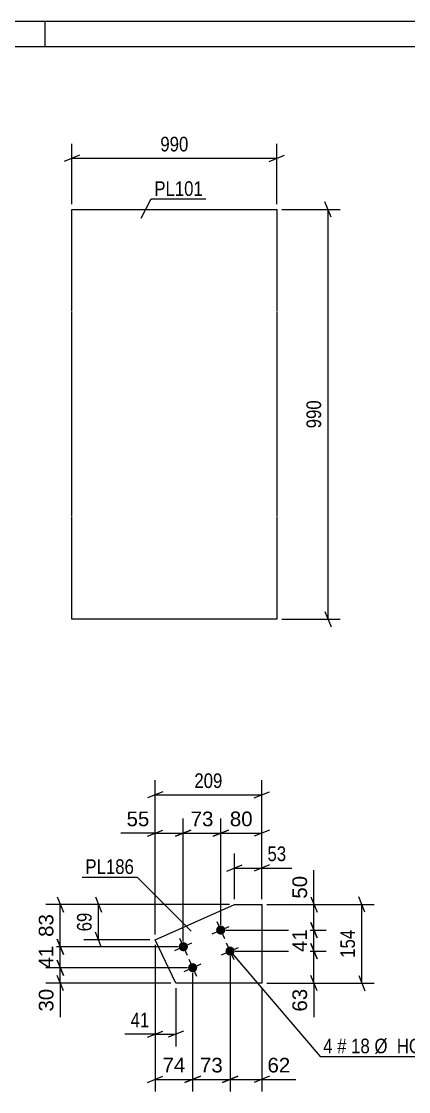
# Model space of a CAD drawing. Header units: millimetres. Extents: x 0 to 594, y 0 to 420.
# Drawn here: x 169.3 to 245.1, y 210.6 to 420 of the extents above; entities that cross this region are included whole.
import ezdxf

# ---------------------------------------------------------------- set-up
doc = ezdxf.new("R2010")
doc.units = ezdxf.units.MM
doc.styles.add('Arial', font='ARIAL.TTF', dxfattribs={"height": 0.2})
doc.styles.add('Arial Narrow', font='ARIALN.TTF', dxfattribs={"height": 0.2})

# ---------------------------------------------------------------- blocks, each defined once
blk = doc.blocks.new('Unknown-284856564-1134')
at = {"color": 5, "linetype": 'Continuous'}
for p, q in [((594, 420), (0, 420)), ((174, 415), (174, 420)), ((589, 415), (5, 415))]:
    blk.add_line(p, q, dxfattribs=at)
blk = doc.blocks.new('Part-284856564-7126 - 7125')
at = {"color": 2, "linetype": 'Continuous'}
for p, q in [((179.2, 363.21), (179.2, 383.21)), ((179.2, 383.21), (199.2, 383.21)), ((199.3, 383.21), (219.3, 383.21)), ((219.3, 383.21), (219.3, 363.21)), ((179.2, 323.11), (179.2, 363.11)), ((219.3, 363.11), (219.3, 323.11)), ((179.2, 303.01), (179.2, 323.01)), ((219.3, 323.01), (219.3, 303.01)), ((199.2, 303.01), (179.2, 303.01)), ((219.3, 303.01), (199.3, 303.01))]:
    blk.add_line(p, q, dxfattribs=at)
blk = doc.blocks.new('Part-284856564-7234 - 7233')
at = {"color": 2, "linetype": 'Continuous'}
for p, q in [((195.47, 240.29), (211.01, 247.2)), ((211.01, 247.2), (216.33, 247.2)), ((216.33, 247.2), (216.33, 231.8)), ((199.56, 231.8), (195.47, 240.29)), ((216.33, 231.8), (199.56, 231.8))]:
    blk.add_line(p, q, dxfattribs=at)
blk = doc.blocks.new('Bolt-284856564-7235 - 7233')
at = {"linetype": 'Continuous'}
for points in [[(209.14, 242.54, -1), (207.49, 241.81, -1)], [(201.83, 239.29, -1), (200.18, 238.56, -1)], [(210.97, 238.42, -1), (209.32, 237.69, -1)], [(203.65, 235.18, -1), (202.01, 234.45, -1)]]:
    blk.add_hatch(color=1, dxfattribs=at).paths.add_polyline_path(points)
at = {"color": 1, "linetype": 'Continuous'}
for p, q in [((207.58, 243.82), (209.05, 240.53)), ((206.67, 241.44), (209.96, 242.9)), ((199.36, 238.19), (202.65, 239.65)), ((200.27, 240.57), (201.74, 237.28)), ((208.5, 237.33), (211.79, 238.79)), ((209.41, 239.7), (210.87, 236.41)), ((201.19, 234.08), (204.48, 235.54)), ((202.1, 236.46), (203.56, 233.17))]:
    blk.add_line(p, q, dxfattribs=at)
blk = doc.blocks.new('StraightDimension-284856564-7578 - 7125')
at = {"color": 7, "linetype": 'Continuous'}
for p, q in [((179.2, 384.21), (179.2, 396.06)), ((219.3, 384.21), (219.3, 396.06)), ((180.7, 393.81), (177.7, 392.61)), ((217.8, 392.61), (220.8, 393.81)), ((179.2, 393.21), (219.3, 393.21))]:
    blk.add_line(p, q, dxfattribs=at)
at = {"color": 0}
blk.add_wipeout([(202.6, 393.96), (202.6, 398.16), (195.91, 398.16), (195.91, 393.96)], dxfattribs=at)
at = {"color": 3, "style": 'Arial Narrow'}
blk.add_text('990', height=2.863, dxfattribs=at).set_placement((196.51, 394.56))
blk = doc.blocks.new('StraightDimension-284856564-7574 - 7125')
at = {"color": 7, "linetype": 'Continuous'}
for p, q in [((229.9, 381.71), (228.7, 384.71)), ((220.3, 383.21), (231.7, 383.21)), ((229.3, 303.01), (229.3, 383.21)), ((228.7, 304.51), (229.9, 301.51)), ((220.3, 303.01), (231.7, 303.01))]:
    blk.add_line(p, q, dxfattribs=at)
at = {"color": 0}
blk.add_wipeout([(228.55, 346.46), (224.35, 346.46), (224.35, 339.77), (228.55, 339.77)], dxfattribs=at)
at = {"color": 3, "style": 'Arial Narrow'}
blk.add_text('990', height=2.863, rotation=90.0002, dxfattribs=at).set_placement((227.95, 340.37))
blk = doc.blocks.new('StraightDimension-284856564-7816 - 7233')
at = {"color": 7, "linetype": 'Continuous'}
for p, q in [((211.01, 248.2), (211.01, 257.17)), ((216.33, 248.2), (216.33, 257.17)), ((209.51, 253.72), (212.51, 254.92)), ((211.01, 254.32), (216.33, 254.32)), ((217.83, 254.92), (214.83, 253.72))]:
    blk.add_line(p, q, dxfattribs=at)
at = {"color": 0}
blk.add_wipeout([(221.71, 255.07), (221.71, 259.27), (216.86, 259.27), (216.86, 255.07)], dxfattribs=at)
at = {"color": 7, "linetype": 'Continuous'}
blk.add_line((216.33, 254.32), (222.24, 254.32), dxfattribs=at)
blk.add_line((216.33, 254.32), (222.24, 254.32), dxfattribs=at)
at = {"color": 3, "style": 'Arial Narrow'}
blk.add_text('53', height=2.863, dxfattribs=at).set_placement((217.46, 255.67))
blk = doc.blocks.new('StraightDimension-284856564-7864 - 7233')
at = {"color": 7, "linetype": 'Continuous'}
for p, q in [((195.47, 241.29), (195.47, 271.48)), ((216.33, 248.2), (216.33, 271.48)), ((196.97, 269.23), (193.97, 268.03)), ((195.47, 268.63), (216.33, 268.63)), ((214.83, 268.03), (217.83, 269.23))]:
    blk.add_line(p, q, dxfattribs=at)
at = {"color": 0}
blk.add_wipeout([(209.24, 269.38), (209.24, 273.58), (202.56, 273.58), (202.56, 269.38)], dxfattribs=at)
at = {"color": 3, "style": 'Arial Narrow'}
blk.add_text('209', height=2.863, dxfattribs=at).set_placement((203.16, 269.98))
blk = doc.blocks.new('StraightDimension-284856564-10279 - 7233')
at = {"color": 7, "linetype": 'Continuous'}
for p, q in [((225.95, 239.56), (227.15, 236.56)), ((211.14, 238.06), (228.95, 238.06)), ((226.55, 231.8), (226.55, 238.06)), ((227.15, 230.3), (225.95, 233.3)), ((217.33, 231.8), (228.95, 231.8))]:
    blk.add_line(p, q, dxfattribs=at)
at = {"color": 0}
blk.add_wipeout([(225.8, 231.27), (221.6, 231.27), (221.6, 225.62), (225.8, 225.62)], dxfattribs=at)
at = {"color": 7, "linetype": 'Continuous'}
blk.add_line((226.55, 231.8), (226.55, 225.1), dxfattribs=at)
blk.add_line((226.55, 231.8), (226.55, 225.1), dxfattribs=at)
at = {"color": 3, "style": 'Arial'}
blk.add_text('63', height=2.865, rotation=90.0002, dxfattribs=at).set_placement((225.2, 226.22))
blk = doc.blocks.new('StraightDimension-284856564-10301 - 7233')
at = {"color": 7, "linetype": 'Continuous'}
for p, q in [((210.14, 237.06), (210.14, 210.56)), ((216.33, 230.8), (216.33, 210.56)), ((208.64, 212.36), (211.64, 213.56)), ((210.14, 212.96), (216.33, 212.96)), ((217.83, 213.56), (214.83, 212.36))]:
    blk.add_line(p, q, dxfattribs=at)
at = {"color": 0}
blk.add_wipeout([(222.5, 213.71), (222.5, 217.91), (216.86, 217.91), (216.86, 213.71)], dxfattribs=at)
at = {"color": 7, "linetype": 'Continuous'}
blk.add_line((216.33, 212.96), (223.03, 212.96), dxfattribs=at)
blk.add_line((216.33, 212.96), (223.03, 212.96), dxfattribs=at)
at = {"color": 3, "style": 'Arial'}
blk.add_text('62', height=2.865, dxfattribs=at).set_placement((217.46, 214.31))
blk = doc.blocks.new('StraightDimension-284856564-7820 - 7233')
at = {"color": 7, "linetype": 'Continuous'}
for p, q in [((195.47, 239.29), (195.47, 219.4)), ((199.56, 230.8), (199.56, 219.4)), ((193.97, 221.2), (196.97, 222.4)), ((201.06, 222.4), (198.06, 221.2)), ((195.47, 221.8), (199.56, 221.8))]:
    blk.add_line(p, q, dxfattribs=at)
at = {"color": 0}
blk.add_wipeout([(194.95, 222.55), (194.95, 226.75), (190.09, 226.75), (190.09, 222.55)], dxfattribs=at)
at = {"color": 7, "linetype": 'Continuous'}
blk.add_line((195.47, 221.8), (189.56, 221.8), dxfattribs=at)
blk.add_line((195.47, 221.8), (189.56, 221.8), dxfattribs=at)
at = {"color": 3, "style": 'Arial Narrow'}
blk.add_text('41', height=2.863, dxfattribs=at).set_placement((190.69, 223.15))
blk = doc.blocks.new('StraightDimension-284856564-7812 - 7233')
at = {"color": 7, "linetype": 'Continuous'}
for p, q in [((217.33, 247.2), (238.31, 247.2)), ((236.51, 245.7), (235.31, 248.7)), ((235.91, 231.8), (235.91, 247.2)), ((235.31, 233.3), (236.51, 230.3)), ((217.33, 231.8), (238.31, 231.8))]:
    blk.add_line(p, q, dxfattribs=at)
at = {"color": 0}
blk.add_wipeout([(235.16, 242.84), (230.96, 242.84), (230.96, 236.15), (235.16, 236.15)], dxfattribs=at)
at = {"color": 3, "style": 'Arial Narrow'}
blk.add_text('154', height=2.863, rotation=90.0002, dxfattribs=at).set_placement((234.56, 236.75))
blk = doc.blocks.new('StraightDimension-284856564-10219 - 7233')
at = {"color": 7, "linetype": 'Continuous'}
for p, q in [((195.47, 241.29), (195.47, 264)), ((201, 239.92), (201, 264)), ((193.97, 260.55), (196.97, 261.75)), ((195.47, 261.15), (201, 261.15)), ((202.5, 261.75), (199.5, 260.55))]:
    blk.add_line(p, q, dxfattribs=at)
at = {"color": 0}
blk.add_wipeout([(194.95, 261.9), (194.95, 266.1), (189.3, 266.1), (189.3, 261.9)], dxfattribs=at)
at = {"color": 7, "linetype": 'Continuous'}
blk.add_line((195.47, 261.15), (188.77, 261.15), dxfattribs=at)
blk.add_line((195.47, 261.15), (188.77, 261.15), dxfattribs=at)
at = {"color": 3, "style": 'Arial'}
blk.add_text('55', height=2.865, dxfattribs=at).set_placement((189.9, 262.5))
blk = doc.blocks.new('StraightDimension-284856564-7806 - 7233')
at = {"color": 7, "linetype": 'Continuous'}
for p, q in [((210.01, 247.2), (181.57, 247.2)), ((183.82, 248.7), (185.02, 245.7)), ((184.42, 240.29), (184.42, 247.2)), ((185.02, 238.79), (183.82, 241.79)), ((194.47, 240.29), (181.57, 240.29))]:
    blk.add_line(p, q, dxfattribs=at)
at = {"color": 0}
blk.add_wipeout([(183.67, 246.17), (179.47, 246.17), (179.47, 241.32), (183.67, 241.32)], dxfattribs=at)
at = {"color": 3, "style": 'Arial Narrow'}
blk.add_text('69', height=2.863, rotation=90.0002, dxfattribs=at).set_placement((183.07, 241.92))
blk = doc.blocks.new('StraightDimension-284856564-10217 - 7233')
at = {"color": 7, "linetype": 'Continuous'}
for p, q in [((208.32, 243.17), (208.32, 264)), ((216.33, 248.2), (216.33, 264)), ((206.82, 260.55), (209.82, 261.75)), ((208.32, 261.15), (216.33, 261.15)), ((217.83, 261.75), (214.83, 260.55))]:
    blk.add_line(p, q, dxfattribs=at)
at = {"color": 0}
blk.add_wipeout([(215.15, 261.9), (215.15, 266.1), (209.5, 266.1), (209.5, 261.9)], dxfattribs=at)
at = {"color": 3, "style": 'Arial'}
blk.add_text('80', height=2.865, dxfattribs=at).set_placement((210.1, 262.5))
blk = doc.blocks.new('StraightDimension-284856564-10218 - 7233')
at = {"color": 7, "linetype": 'Continuous'}
for p, q in [((201, 239.92), (201, 264)), ((208.32, 243.17), (208.32, 264)), ((199.5, 260.55), (202.5, 261.75)), ((201, 261.15), (208.32, 261.15)), ((209.82, 261.75), (206.82, 260.55))]:
    blk.add_line(p, q, dxfattribs=at)
at = {"color": 0}
blk.add_wipeout([(207.48, 261.9), (207.48, 266.1), (201.84, 266.1), (201.84, 261.9)], dxfattribs=at)
at = {"color": 3, "style": 'Arial'}
blk.add_text('73', height=2.865, dxfattribs=at).set_placement((202.44, 262.5))
blk = doc.blocks.new('StraightDimension-284856564-10246 - 7233')
at = {"color": 7, "linetype": 'Continuous'}
for p, q in [((210.01, 247.2), (174.09, 247.2)), ((176.34, 248.7), (177.54, 245.7)), ((176.94, 238.92), (176.94, 247.2)), ((200, 238.92), (174.09, 238.92)), ((177.54, 237.42), (176.34, 240.42))]:
    blk.add_line(p, q, dxfattribs=at)
at = {"color": 0}
blk.add_wipeout([(176.19, 245.88), (171.99, 245.88), (171.99, 240.24), (176.19, 240.24)], dxfattribs=at)
at = {"color": 3, "style": 'Arial'}
blk.add_text('83', height=2.865, rotation=90.0002, dxfattribs=at).set_placement((175.59, 240.84))
blk = doc.blocks.new('StraightDimension-284856564-10247 - 7233')
at = {"color": 7, "linetype": 'Continuous'}
for p, q in [((200, 238.92), (174.09, 238.92)), ((176.34, 240.42), (177.54, 237.42)), ((176.94, 234.81), (176.94, 238.92)), ((201.83, 234.81), (174.09, 234.81)), ((177.54, 233.31), (176.34, 236.31))]:
    blk.add_line(p, q, dxfattribs=at)
at = {"color": 0}
blk.add_wipeout([(176.19, 239.69), (171.99, 239.69), (171.99, 234.04), (176.19, 234.04)], dxfattribs=at)
at = {"color": 3, "style": 'Arial'}
blk.add_text('41', height=2.865, rotation=90.0002, dxfattribs=at).set_placement((175.59, 234.64))
blk = doc.blocks.new('StraightDimension-284856564-10248 - 7233')
at = {"color": 7, "linetype": 'Continuous'}
for p, q in [((201.83, 234.81), (174.1, 234.81)), ((176.35, 236.31), (177.55, 233.31)), ((176.95, 231.8), (176.95, 234.81)), ((177.55, 230.3), (176.35, 233.3)), ((198.56, 231.8), (174.1, 231.8))]:
    blk.add_line(p, q, dxfattribs=at)
at = {"color": 0}
blk.add_wipeout([(176.19, 231.27), (171.99, 231.27), (171.99, 225.62), (176.19, 225.62)], dxfattribs=at)
at = {"color": 7, "linetype": 'Continuous'}
blk.add_line((176.95, 231.8), (176.95, 225.1), dxfattribs=at)
blk.add_line((176.95, 231.8), (176.95, 225.1), dxfattribs=at)
at = {"color": 3, "style": 'Arial'}
blk.add_text('30', height=2.865, rotation=90.0002, dxfattribs=at).set_placement((175.6, 226.22))
blk = doc.blocks.new('StraightDimension-284856564-10277 - 7233')
at = {"color": 7, "linetype": 'Continuous'}
for p, q in [((217.33, 247.2), (228.95, 247.2)), ((225.95, 248.7), (227.15, 245.7)), ((226.55, 242.17), (226.55, 247.2)), ((227.15, 240.67), (225.95, 243.67)), ((209.32, 242.17), (228.95, 242.17))]:
    blk.add_line(p, q, dxfattribs=at)
at = {"color": 0}
blk.add_wipeout([(225.8, 253.37), (221.6, 253.37), (221.6, 247.72), (225.8, 247.72)], dxfattribs=at)
at = {"color": 7, "linetype": 'Continuous'}
blk.add_line((226.55, 247.2), (226.55, 253.89), dxfattribs=at)
blk.add_line((226.55, 247.2), (226.55, 253.89), dxfattribs=at)
at = {"color": 3, "style": 'Arial'}
blk.add_text('50', height=2.865, rotation=90.0002, dxfattribs=at).set_placement((225.2, 248.32))
blk = doc.blocks.new('StraightDimension-284856564-10278 - 7233')
at = {"color": 7, "linetype": 'Continuous'}
for p, q in [((225.95, 243.67), (227.15, 240.67)), ((209.32, 242.17), (228.95, 242.17)), ((226.55, 238.06), (226.55, 242.17)), ((227.15, 236.56), (225.95, 239.56)), ((211.14, 238.06), (228.95, 238.06))]:
    blk.add_line(p, q, dxfattribs=at)
at = {"color": 0}
blk.add_wipeout([(225.8, 242.94), (221.6, 242.94), (221.6, 237.29), (225.8, 237.29)], dxfattribs=at)
at = {"color": 3, "style": 'Arial'}
blk.add_text('41', height=2.865, rotation=90.0002, dxfattribs=at).set_placement((225.2, 237.89))
blk = doc.blocks.new('StraightDimension-284856564-10302 - 7233')
at = {"color": 7, "linetype": 'Continuous'}
for p, q in [((210.14, 237.06), (210.14, 210.56)), ((202.83, 233.81), (202.83, 210.56)), ((201.33, 212.36), (204.33, 213.56)), ((202.83, 212.96), (210.14, 212.96)), ((211.64, 213.56), (208.64, 212.36))]:
    blk.add_line(p, q, dxfattribs=at)
at = {"color": 0}
blk.add_wipeout([(209.31, 213.71), (209.31, 217.91), (203.66, 217.91), (203.66, 213.71)], dxfattribs=at)
at = {"color": 3, "style": 'Arial'}
blk.add_text('73', height=2.865, dxfattribs=at).set_placement((204.26, 214.31))
blk = doc.blocks.new('StraightDimension-284856564-10303 - 7233')
at = {"color": 7, "linetype": 'Continuous'}
for p, q in [((195.47, 239.29), (195.47, 210.56)), ((202.83, 233.81), (202.83, 210.56)), ((193.97, 212.36), (196.97, 213.56)), ((195.47, 212.96), (202.83, 212.96)), ((204.33, 213.56), (201.33, 212.36))]:
    blk.add_line(p, q, dxfattribs=at)
at = {"color": 0}
blk.add_wipeout([(201.98, 213.71), (201.98, 217.91), (196.33, 217.91), (196.33, 213.71)], dxfattribs=at)
at = {"color": 3, "style": 'Arial'}
blk.add_text('74', height=2.865, dxfattribs=at).set_placement((196.93, 214.31))
blk = doc.blocks.new('Mark-284856564-7987 - 7125')
at = {"color": 0}
blk.add_wipeout([(204.83, 385.85), (204.83, 388.85), (195.33, 388.85), (195.33, 385.85)], dxfattribs=at)
blk.add_wipeout([(204.83, 385.85), (204.83, 388.85), (195.33, 388.85), (195.33, 385.85)], dxfattribs=at)
at = {"color": 30, "linetype": 'Continuous'}
for p, q in [((192.75, 381.47), (194.73, 385.25)), ((194.73, 385.25), (205.43, 385.25))]:
    blk.add_line(p, q, dxfattribs=at)
at = {"color": 3, "style": 'Arial Narrow'}
blk.add_text('PL101', height=2.863, dxfattribs=at).set_placement((195.33, 385.85))
blk = doc.blocks.new('Mark-284856564-8032 - 7233')
at = {"color": 0}
blk.add_wipeout([(191.36, 253.16), (191.36, 256.16), (181.85, 256.16), (181.85, 253.16)], dxfattribs=at)
blk.add_wipeout([(191.36, 253.16), (191.36, 256.16), (181.85, 256.16), (181.85, 253.16)], dxfattribs=at)
at = {"color": 30, "linetype": 'Continuous'}
for p in [(181.25, 252.56), (202.56, 241.96)]:
    blk.add_line(p, (191.96, 252.56), dxfattribs=at)
at = {"color": 3, "style": 'Arial Narrow'}
blk.add_text('PL186', height=2.863, dxfattribs=at).set_placement((181.85, 253.16))
blk = doc.blocks.new('Mark-284856564-8035 - 7233')
at = {"color": 0}
blk.add_wipeout([(230.2, 218.06), (230.2, 221.06), (228.37, 221.06), (228.37, 218.06)], dxfattribs=at)
blk.add_wipeout([(230.2, 218.06), (230.2, 221.06), (228.37, 221.06), (228.37, 218.06)], dxfattribs=at)
at = {"color": 7, "linetype": 'Continuous'}
blk.add_line((210.14, 238.06), (227.77, 217.46), dxfattribs=at)
at = {"color": 0}
blk.add_wipeout([(232.92, 218.06), (232.92, 221.06), (231.1, 221.06), (231.1, 218.06)], dxfattribs=at)
blk.add_wipeout([(232.92, 218.06), (232.92, 221.06), (231.1, 221.06), (231.1, 218.06)], dxfattribs=at)
at = {"color": 3, "style": 'Arial Narrow'}
blk.add_text('4', height=2.86, dxfattribs=at).set_placement((228.37, 218.06))
at = {"color": 0}
blk.add_wipeout([(237.48, 218.06), (237.48, 221.06), (233.82, 221.06), (233.82, 218.06)], dxfattribs=at)
blk.add_wipeout([(237.48, 218.06), (237.48, 221.06), (233.82, 221.06), (233.82, 218.06)], dxfattribs=at)
at = {"color": 3, "style": 'Arial Narrow'}
for s, height, p in [('#', 2.86, (231.1, 218.06)), ('18', 2.863, (233.82, 218.06))]:
    blk.add_text(s, height=height, dxfattribs=at).set_placement(p)
at = {"color": 0}
blk.add_wipeout([(253.91, 218.06), (253.91, 221.06), (238.38, 221.06), (238.38, 218.06)], dxfattribs=at)
blk.add_wipeout([(253.91, 218.06), (253.91, 221.06), (238.38, 221.06), (238.38, 218.06)], dxfattribs=at)
at = {"color": 7, "linetype": 'Continuous'}
blk.add_line((227.77, 217.46), (254.51, 217.46), dxfattribs=at)
at = {"color": 3, "style": 'Arial Narrow'}
blk.add_text('Ø  HOLES', height=2.863, dxfattribs=at).set_placement((238.38, 218.06))

msp = doc.modelspace()

# ---------------------------------------------------------------- block references
for name in ['Unknown-284856564-1134', 'Part-284856564-7126 - 7125', 'Part-284856564-7234 - 7233', 'Bolt-284856564-7235 - 7233']:
    msp.add_blockref(name, (0, 0))

# ---------------------------------------------------------------- next in the draw order: block references
for name in ['StraightDimension-284856564-7578 - 7125', 'StraightDimension-284856564-7816 - 7233', 'StraightDimension-284856564-7820 - 7233', 'StraightDimension-284856564-10279 - 7233']:
    msp.add_blockref(name, (0, 0))

# ---------------------------------------------------------------- next in the draw order: block references
for name in ['Mark-284856564-7987 - 7125', 'StraightDimension-284856564-7574 - 7125', 'StraightDimension-284856564-7864 - 7233', 'StraightDimension-284856564-10301 - 7233']:
    msp.add_blockref(name, (0, 0))

# ---------------------------------------------------------------- next in the draw order: block references
for name in ['StraightDimension-284856564-10219 - 7233', 'StraightDimension-284856564-7812 - 7233']:
    msp.add_blockref(name, (0, 0))

# ---------------------------------------------------------------- next in the draw order: block references
msp.add_blockref('StraightDimension-284856564-7806 - 7233', (0, 0))

# ---------------------------------------------------------------- next in the draw order: block references
msp.add_blockref('StraightDimension-284856564-10217 - 7233', (0, 0))

# ---------------------------------------------------------------- next in the draw order: block references
msp.add_blockref('StraightDimension-284856564-10218 - 7233', (0, 0))

# ---------------------------------------------------------------- next in the draw order: block references
msp.add_blockref('StraightDimension-284856564-10246 - 7233', (0, 0))

# ---------------------------------------------------------------- next in the draw order: block references
for name in ['Mark-284856564-8032 - 7233', 'StraightDimension-284856564-10277 - 7233', 'StraightDimension-284856564-10247 - 7233']:
    msp.add_blockref(name, (0, 0))

# ---------------------------------------------------------------- next in the draw order: block references
for name in ['StraightDimension-284856564-10278 - 7233', 'StraightDimension-284856564-10248 - 7233']:
    msp.add_blockref(name, (0, 0))

# ---------------------------------------------------------------- next in the draw order: block references
msp.add_blockref('StraightDimension-284856564-10302 - 7233', (0, 0))

# ---------------------------------------------------------------- next in the draw order: block references
for name in ['StraightDimension-284856564-10303 - 7233', 'Mark-284856564-8035 - 7233']:
    msp.add_blockref(name, (0, 0))

doc.saveas('drawing.dxf')
